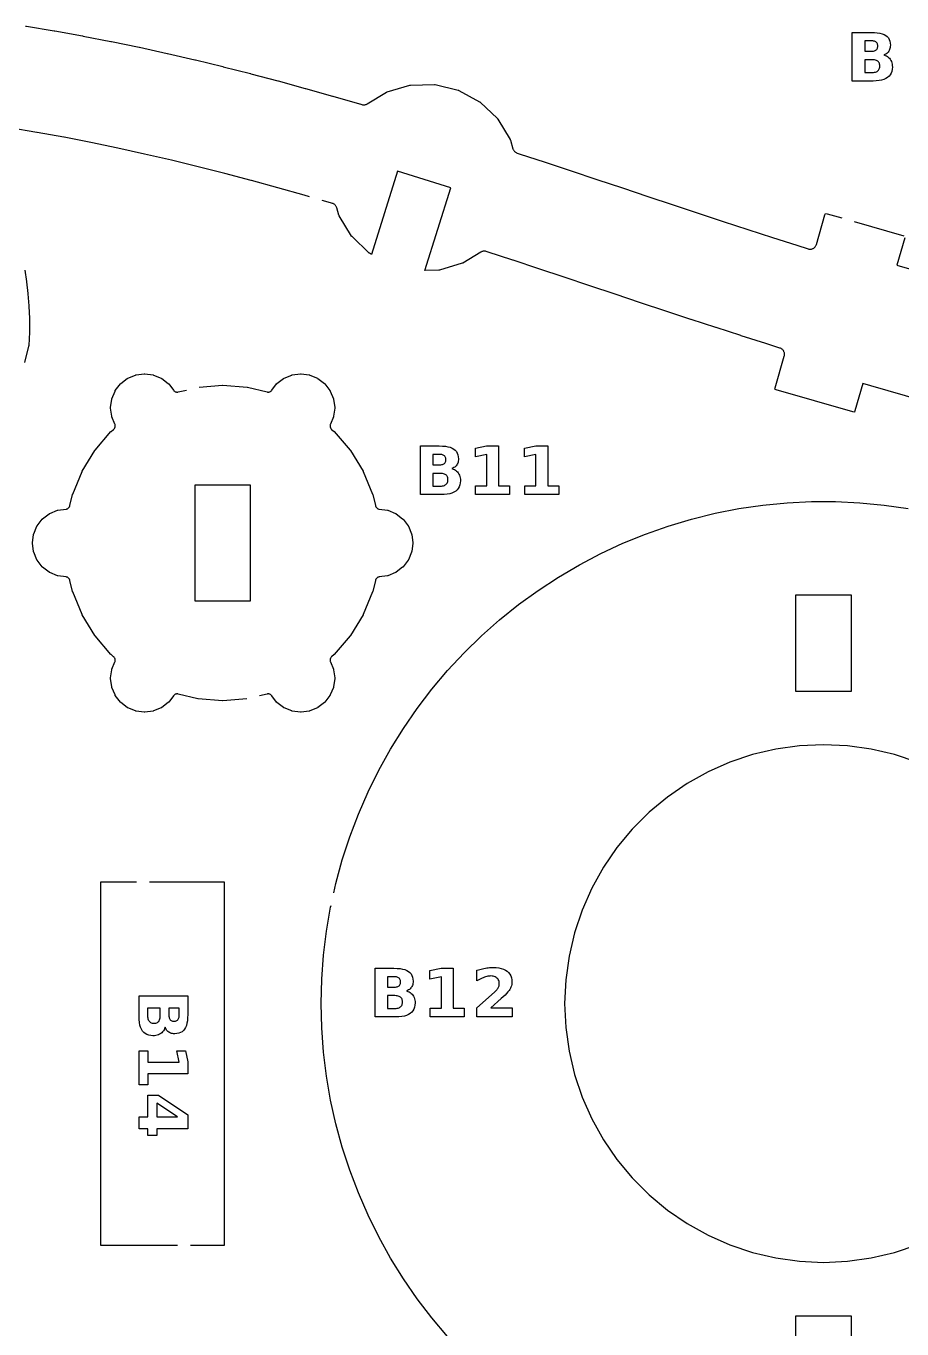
# Model space of a CAD drawing. Header units: millimetres. Extents: x 5 to 293, y 8 to 291.
# Drawn here: x 191.2 to 234.9, y 224.8 to 289.8 of the extents above; entities that cross this region are included whole.
import ezdxf

# ---------------------------------------------------------------- set-up
doc = ezdxf.new("R2010")
doc.units = ezdxf.units.MM
doc.layers.add('CUT', color=1, linetype='CONTINUOUS')
doc.layers.add('ENGRAVE', color=5, linetype='CONTINUOUS')

msp = doc.modelspace()

# ---------------------------------------------------------------- linework, layer by layer
at = {"layer": 'CUT', "color": 1}
for points in [[(191.1631, 289.8162), (191.2002, 289.8104), (192.5876, 289.5806), (192.6229, 289.5745), (194.006, 289.3254), (194.0395, 289.3191), (195.4182, 289.0516), (195.45, 289.0453), (196.8242, 288.7604), (196.8542, 288.754), (198.2238, 288.4528), (198.2521, 288.4464), (199.617, 288.1298), (199.6436, 288.1235), (201.0037, 287.7926), (201.0285, 287.7864), (202.3837, 287.4421), (202.4069, 287.4361), (203.7571, 287.0795), (203.7787, 287.0737), (205.1237, 286.7058), (205.1436, 286.7003), (206.4835, 286.322), (206.5018, 286.3168), (207.8364, 285.9292), (207.8531, 285.9243), (207.9556, 285.8937), (207.9866, 285.886), (208.0165, 285.8815), (208.0467, 285.8798), (208.0769, 285.8809), (208.1068, 285.8848), (208.1363, 285.8914), (208.1651, 285.9008), (208.1928, 285.9128), (208.2208, 285.9282), (209.1807, 286.5139), (209.1955, 286.5221), (209.2115, 286.5275), (210.3499, 286.8624), (210.3663, 286.8664), (210.3832, 286.8676), (211.5694, 286.8964), (211.5864, 286.8961), (211.6029, 286.8928), (212.7562, 286.6136), (212.7725, 286.6089), (212.7876, 286.6015), (213.8294, 286.0333), (213.8439, 286.0245), (213.8566, 286.0134), (214.7158, 285.195), (214.7275, 285.1828), (214.7369, 285.1688), (215.355, 284.1558), (215.3632, 284.141), (215.3686, 284.125), (215.4965, 283.6903), (215.5075, 283.6588), (215.5206, 283.6302), (215.5365, 283.603), (215.555, 283.5774), (215.5759, 283.5538), (215.5989, 283.5323), (215.6239, 283.5131), (215.6507, 283.4965), (215.679, 283.4825), (215.7101, 283.4706), (215.8032, 283.4404), (215.8103, 283.4381), (217.105, 283.0133), (217.1106, 283.0114), (218.3992, 282.5853), (218.4031, 282.584), (219.6855, 282.1576), (220.964, 281.7311), (222.2339, 281.3071), (223.4952, 280.8864), (224.7482, 280.4701), (225.9928, 280.059), (225.9937, 280.0587), (227.2288, 279.6542), (227.2299, 279.6538), (228.4561, 279.2566), (228.4575, 279.2562), (229.6745, 278.8674), (229.6762, 278.8669), (230.2375, 278.6905), (230.2707, 278.6819), (230.3026, 278.6769), (230.3349, 278.6751), (230.3673, 278.6765), (230.3993, 278.6812), (230.4307, 278.689), (230.4612, 278.6999), (230.4904, 278.7137), (230.5181, 278.7304), (230.544, 278.7498), (230.5679, 278.7717), (230.5894, 278.7958), (230.6085, 278.8219), (230.6249, 278.8498), (230.6384, 278.8792), (230.6495, 278.9116), (231.075, 280.3849), (231.1007, 280.4598), (231.1777, 280.4416), (231.9077, 280.2308)], [(205.3399, 281.2914), (205.0769, 281.3678), (205.0742, 281.3686), (203.7568, 281.7405), (203.754, 281.7413), (202.4333, 282.1026), (202.4302, 282.1034), (201.1063, 282.4531), (201.103, 282.4539), (199.776, 282.791), (199.7725, 282.7919), (198.4426, 283.1155), (198.4388, 283.1164), (197.1061, 283.4255), (197.1021, 283.4264), (195.7667, 283.7201), (195.7624, 283.721), (194.4244, 283.9984), (194.4199, 283.9993), (193.0794, 284.2594), (193.0746, 284.2603), (191.7318, 284.5022), (191.7268, 284.503), (190.3817, 284.7258)], [(244.4913, 268.634), (233.3708, 271.8456), (232.9625, 271.9635), (232.5693, 270.6022), (232.5436, 270.5272), (232.4665, 270.5455), (228.6389, 271.6509), (228.564, 271.6766), (228.5822, 271.7536), (229.0387, 273.3343), (229.0464, 273.3666), (229.0507, 273.3978), (229.0519, 273.4291), (229.0501, 273.4605), (229.0453, 273.4916), (229.0375, 273.522), (229.0268, 273.5515), (229.0133, 273.5799), (228.9971, 273.6068), (228.9784, 273.6321), (228.9573, 273.6554), (228.9341, 273.6765), (228.909, 273.6954), (228.8822, 273.7117), (228.8539, 273.7253), (228.8227, 273.7368), (228.1262, 273.9556), (228.1146, 273.9593), (226.885, 274.3521), (226.8752, 274.3553), (225.6387, 274.7558), (225.6308, 274.7583), (224.3874, 275.1656), (224.3813, 275.1676), (223.1313, 275.5805), (223.1269, 275.5819), (221.8702, 275.9995), (220.6043, 276.4217), (219.334, 276.8459), (218.0597, 277.271), (216.7807, 277.6963), (215.4972, 278.1207), (215.4964, 278.121), (214.2092, 278.5433), (214.2082, 278.5436), (214.1628, 278.5584), (214.131, 278.5671), (214.1004, 278.5723), (214.0693, 278.5746), (214.0382, 278.574), (214.0073, 278.5704), (213.9769, 278.5638), (213.9473, 278.5544), (213.9187, 278.5421), (213.8898, 278.5263), (212.9969, 277.9815), (212.9821, 277.9733), (212.9662, 277.9679), (211.8277, 277.633), (211.8113, 277.629), (211.7945, 277.6278), (211.0975, 277.6109), (212.3886, 281.7303), (209.7263, 282.5647), (208.4258, 278.4154), (208.3338, 278.4709), (208.3211, 278.482), (207.4619, 279.3004), (207.4501, 279.3126), (207.4407, 279.3266), (206.8226, 280.3396), (206.8145, 280.3544), (206.809, 280.3704), (206.701, 280.7377), (206.6897, 280.7699), (206.6761, 280.7993), (206.6596, 280.8271), (206.6404, 280.8531), (206.6188, 280.8771), (206.5949, 280.8988), (206.5689, 280.9181), (206.5411, 280.9346), (206.5119, 280.9484), (206.4796, 280.9598), (206.3933, 280.9855), (206.3909, 280.9862), (205.9641, 281.1101)], [(232.5322, 280.0505), (235.0054, 279.3362)], [(235.062, 279.2334), (234.6689, 277.8721), (246.1977, 274.5425)], [(191.1274, 277.6311), (191.2102, 277.052), (191.2111, 277.045), (191.2777, 276.4523), (191.2784, 276.4448), (191.3275, 275.8376), (191.328, 275.8293), (191.3565, 275.2056), (191.3568, 275.1954), (191.3585, 274.5512), (191.3581, 274.5361), (191.3168, 273.859), (191.3151, 273.8442), (191.3121, 273.8295), (191.1, 273.0083)], [(202.2006, 256.2193), (201.0103, 256.1256), (201, 256.1252), (200.9897, 256.1256), (199.7783, 256.2209), (199.7681, 256.2221), (199.758, 256.2241), (198.7852, 256.4577), (198.7622, 256.462), (198.7408, 256.464), (198.7192, 256.4639), (198.6977, 256.4618), (198.6765, 256.4575), (198.6559, 256.4513), (198.6359, 256.4432), (198.6168, 256.4331), (198.5987, 256.4213), (198.5819, 256.4078), (198.5665, 256.3927), (198.5513, 256.3749), (198.308, 256.0577), (198.2985, 256.0464), (198.2873, 256.037), (197.9596, 255.7855), (197.9475, 255.7771), (197.9342, 255.7709), (197.5525, 255.6128), (197.5387, 255.6077), (197.5242, 255.6052), (197.1147, 255.5513), (197.1, 255.55), (197.0853, 255.5513), (196.6758, 255.6052), (196.6613, 255.6078), (196.6475, 255.6128), (196.2658, 255.7709), (196.2525, 255.7771), (196.2404, 255.7855), (195.9127, 256.037), (195.9014, 256.0465), (195.892, 256.0577), (195.6405, 256.3854), (195.6321, 256.3975), (195.6259, 256.4108), (195.4678, 256.7925), (195.4627, 256.8063), (195.4602, 256.8208), (195.4063, 257.2303), (195.405, 257.245), (195.4063, 257.2597), (195.4602, 257.6692), (195.4628, 257.6837), (195.4678, 257.6975), (195.6196, 258.0639), (195.6275, 258.0861), (195.6328, 258.1072), (195.6361, 258.1286), (195.6373, 258.1503), (195.6364, 258.1721), (195.6334, 258.1936), (195.6283, 258.2147), (195.6212, 258.2353), (195.6122, 258.255), (195.6012, 258.2738), (195.5886, 258.2915), (195.5743, 258.3078), (195.5571, 258.324), (195.4392, 258.4247), (195.4317, 258.4317), (195.4247, 258.4392), (194.6355, 259.3632), (194.6291, 259.3713), (194.6234, 259.3799), (193.9885, 260.4159), (193.9835, 260.4249), (193.9792, 260.4343), (193.5142, 261.5569), (193.5106, 261.5665), (193.5078, 261.5765), (193.3739, 262.1341), (193.367, 262.1575), (193.3585, 262.1784), (193.348, 262.1984), (193.3355, 262.2172), (193.3212, 262.2346), (193.3052, 262.2505), (193.2877, 262.2647), (193.2689, 262.2772), (193.2489, 262.2876), (193.2279, 262.296), (193.2063, 262.3023), (193.1822, 262.3067), (192.7758, 262.3602), (192.7613, 262.3628), (192.7475, 262.3678), (192.3658, 262.5259), (192.3525, 262.5321), (192.3404, 262.5405), (192.0127, 262.792), (192.0014, 262.8015), (191.992, 262.8127), (191.7405, 263.1404), (191.7321, 263.1525), (191.7259, 263.1658), (191.5678, 263.5475), (191.5627, 263.5613), (191.5602, 263.5758), (191.5063, 263.9853), (191.505, 264), (191.5063, 264.0147), (191.5602, 264.4242), (191.5628, 264.4387), (191.5678, 264.4525), (191.7259, 264.8342), (191.7321, 264.8475), (191.7405, 264.8596), (191.992, 265.1873), (192.0015, 265.1986), (192.0127, 265.208), (192.3404, 265.4595), (192.3525, 265.4679), (192.3658, 265.4741), (192.7475, 265.6322), (192.7613, 265.6373), (192.7758, 265.6398), (193.1822, 265.6933), (193.2063, 265.6977), (193.2279, 265.704), (193.2489, 265.7124), (193.2689, 265.7228), (193.2877, 265.7353), (193.3052, 265.7495), (193.3212, 265.7654), (193.3355, 265.7828), (193.348, 265.8016), (193.3585, 265.8216), (193.367, 265.8425), (193.3739, 265.8659), (193.5078, 266.4235), (193.5106, 266.4335), (193.5142, 266.4431), (193.9792, 267.5657), (193.9835, 267.5751), (193.9885, 267.5841), (194.6234, 268.6201), (194.6291, 268.6287), (194.6355, 268.6368), (195.4247, 269.5608), (195.4317, 269.5683), (195.4392, 269.5753), (195.5571, 269.676), (195.5743, 269.6922), (195.5886, 269.7085), (195.6012, 269.7262), (195.6122, 269.745), (195.6212, 269.7647), (195.6283, 269.7853), (195.6334, 269.8064), (195.6364, 269.8279), (195.6373, 269.8497), (195.6361, 269.8714), (195.6328, 269.8928), (195.6275, 269.9139), (195.6196, 269.9361), (195.4678, 270.3025), (195.4627, 270.3163), (195.4602, 270.3308), (195.4063, 270.7403), (195.405, 270.755), (195.4063, 270.7697), (195.4602, 271.1792), (195.4628, 271.1937), (195.4678, 271.2075), (195.6259, 271.5892), (195.6321, 271.6025), (195.6405, 271.6146), (195.892, 271.9423), (195.9015, 271.9536), (195.9127, 271.963), (196.2404, 272.2145), (196.2525, 272.2229), (196.2658, 272.2291), (196.6475, 272.3872), (196.6613, 272.3923), (196.6758, 272.3948), (197.0853, 272.4487), (197.1, 272.45), (197.1147, 272.4487), (197.5242, 272.3948), (197.5387, 272.3922), (197.5525, 272.3872), (197.9342, 272.2291), (197.9475, 272.2229), (197.9596, 272.2145), (198.2873, 271.963), (198.2986, 271.9535), (198.308, 271.9423), (198.5513, 271.6251), (198.5665, 271.6073), (198.5819, 271.5922), (198.5987, 271.5787), (198.6168, 271.5669), (198.6359, 271.5568), (198.6559, 271.5487), (198.6765, 271.5425), (198.6977, 271.5382), (198.7192, 271.5361), (198.7408, 271.536), (198.7622, 271.538), (198.7852, 271.5423), (199.1938, 271.6404)], [(199.8273, 271.7829), (200.9897, 271.8744), (201, 271.8748), (201.0103, 271.8744), (202.2217, 271.7791), (202.2319, 271.7779), (202.242, 271.7759), (203.2148, 271.5423), (203.2378, 271.538), (203.2592, 271.536), (203.2808, 271.5361), (203.3023, 271.5382), (203.3235, 271.5425), (203.3441, 271.5487), (203.3641, 271.5568), (203.3832, 271.5669), (203.4013, 271.5787), (203.4181, 271.5922), (203.4335, 271.6073), (203.4487, 271.6251), (203.692, 271.9423), (203.7015, 271.9536), (203.7127, 271.963), (204.0404, 272.2145), (204.0525, 272.2229), (204.0658, 272.2291), (204.4475, 272.3872), (204.4613, 272.3923), (204.4758, 272.3948), (204.8853, 272.4487), (204.9, 272.45), (204.9147, 272.4487), (205.3242, 272.3948), (205.3387, 272.3922), (205.3525, 272.3872), (205.7342, 272.2291), (205.7475, 272.2229), (205.7596, 272.2145), (206.0873, 271.963), (206.0986, 271.9535), (206.108, 271.9423), (206.3595, 271.6146), (206.3679, 271.6025), (206.3741, 271.5892), (206.5322, 271.2075), (206.5373, 271.1937), (206.5398, 271.1792), (206.5937, 270.7697), (206.595, 270.755), (206.5937, 270.7403), (206.5398, 270.3308), (206.5372, 270.3163), (206.5322, 270.3025), (206.3804, 269.9361), (206.3725, 269.9139), (206.3672, 269.8928), (206.3639, 269.8714), (206.3627, 269.8497), (206.3636, 269.8279), (206.3666, 269.8064), (206.3717, 269.7853), (206.3788, 269.7647), (206.3878, 269.745), (206.3988, 269.7262), (206.4114, 269.7085), (206.4257, 269.6922), (206.4429, 269.676), (206.5608, 269.5753), (206.5683, 269.5683), (206.5753, 269.5608), (207.3645, 268.6368), (207.3709, 268.6287), (207.3766, 268.6201), (208.0115, 267.5841), (208.0165, 267.5751), (208.0208, 267.5657), (208.4858, 266.4431), (208.4894, 266.4335), (208.4922, 266.4235), (208.6261, 265.8659), (208.633, 265.8425), (208.6415, 265.8216), (208.652, 265.8016), (208.6645, 265.7828), (208.6788, 265.7654), (208.6948, 265.7495), (208.7123, 265.7353), (208.7311, 265.7228), (208.7511, 265.7124), (208.7721, 265.704), (208.7937, 265.6977), (208.8178, 265.6933), (209.2242, 265.6398), (209.2387, 265.6372), (209.2525, 265.6322), (209.6342, 265.4741), (209.6475, 265.4679), (209.6596, 265.4595), (209.9873, 265.208), (209.9986, 265.1985), (210.008, 265.1873), (210.2595, 264.8596), (210.2679, 264.8475), (210.2741, 264.8342), (210.4322, 264.4525), (210.4373, 264.4387), (210.4398, 264.4242), (210.4937, 264.0147), (210.495, 264), (210.4937, 263.9853), (210.4398, 263.5758), (210.4372, 263.5613), (210.4322, 263.5475), (210.2741, 263.1658), (210.2679, 263.1525), (210.2595, 263.1404), (210.008, 262.8127), (209.9985, 262.8014), (209.9873, 262.792), (209.6596, 262.5405), (209.6475, 262.5321), (209.6342, 262.5259), (209.2525, 262.3678), (209.2387, 262.3627), (209.2242, 262.3602), (208.8178, 262.3067), (208.7937, 262.3023), (208.7721, 262.296), (208.7511, 262.2876), (208.7311, 262.2772), (208.7123, 262.2647), (208.6948, 262.2505), (208.6788, 262.2346), (208.6645, 262.2172), (208.652, 262.1984), (208.6415, 262.1784), (208.633, 262.1575), (208.6261, 262.1341), (208.4922, 261.5765), (208.4894, 261.5665), (208.4858, 261.5569), (208.0208, 260.4343), (208.0165, 260.4249), (208.0115, 260.4159), (207.3766, 259.3799), (207.3709, 259.3713), (207.3645, 259.3632), (206.5753, 258.4392), (206.5683, 258.4317), (206.5608, 258.4247), (206.4429, 258.324), (206.4257, 258.3078), (206.4114, 258.2915), (206.3988, 258.2738), (206.3878, 258.255), (206.3788, 258.2353), (206.3717, 258.2147), (206.3666, 258.1936), (206.3636, 258.1721), (206.3627, 258.1503), (206.3639, 258.1286), (206.3672, 258.1072), (206.3725, 258.0861), (206.3804, 258.0639), (206.5322, 257.6975), (206.5373, 257.6837), (206.5398, 257.6692), (206.5937, 257.2597), (206.595, 257.245), (206.5937, 257.2303), (206.5398, 256.8208), (206.5372, 256.8063), (206.5322, 256.7925), (206.3741, 256.4108), (206.3679, 256.3975), (206.3595, 256.3854), (206.108, 256.0577), (206.0985, 256.0464), (206.0873, 256.037), (205.7596, 255.7855), (205.7475, 255.7771), (205.7342, 255.7709), (205.3525, 255.6128), (205.3387, 255.6077), (205.3242, 255.6052), (204.9147, 255.5513), (204.9, 255.55), (204.8853, 255.5513), (204.4758, 255.6052), (204.4613, 255.6078), (204.4475, 255.6128), (204.0658, 255.7709), (204.0525, 255.7771), (204.0404, 255.7855), (203.7127, 256.037), (203.7014, 256.0465), (203.692, 256.0577), (203.4487, 256.3749), (203.4335, 256.3927), (203.4181, 256.4078), (203.4013, 256.4213), (203.3832, 256.4331), (203.3641, 256.4432), (203.3441, 256.4513), (203.3235, 256.4575), (203.3023, 256.4618), (203.2808, 256.4639), (203.2592, 256.464), (203.2378, 256.462), (203.2148, 256.4577), (202.8335, 256.3661)], [(206.5504, 246.5338), (206.6536, 247.0008), (206.972, 248.1701), (207.3464, 249.3226), (207.7762, 250.4557), (208.2601, 251.5666), (208.7972, 252.6529), (209.3861, 253.712), (210.0255, 254.7414), (210.7139, 255.7387), (211.4496, 256.7016), (212.2311, 257.6278), (213.0563, 258.5152), (213.9235, 259.3617), (214.8306, 260.1652), (215.7754, 260.9241), (216.7558, 261.6363), (217.7694, 262.3004), (218.814, 262.9148), (219.887, 263.4779), (220.9859, 263.9886), (222.1083, 264.4456), (223.2514, 264.8478), (224.4126, 265.1943), (225.5892, 265.4843), (226.7784, 265.7171), (227.9775, 265.8922), (229.1837, 266.0092), (230.3941, 266.0677), (231.6059, 266.0677), (232.8163, 266.0092), (234.0225, 265.8922), (235.2216, 265.7171)], [(235.669, 253.0521), (234.5371, 253.4315), (233.3749, 253.7048), (232.1926, 253.8698), (231, 253.9249), (229.8074, 253.8698), (228.6251, 253.7048), (227.4629, 253.4315), (226.331, 253.0521), (225.2389, 252.5699), (224.1959, 251.989), (223.211, 251.3143), (222.2925, 250.5516), (221.4484, 249.7075), (220.6857, 248.789), (220.011, 247.8041), (219.4301, 246.7611), (218.9479, 245.669), (218.5685, 244.5371), (218.2952, 243.3749), (218.1302, 242.1926), (218.0751, 241), (218.1302, 239.8074), (218.2952, 238.6251), (218.5685, 237.4629), (218.9479, 236.331), (219.4301, 235.2389), (220.011, 234.1959), (220.6857, 233.211), (221.4484, 232.2925), (222.2925, 231.4484), (223.211, 230.6857), (224.1959, 230.011), (225.2389, 229.4301), (226.331, 228.9479), (227.4629, 228.5685), (228.6251, 228.2952), (229.8074, 228.1302), (231, 228.0751), (232.1926, 228.1302), (233.3749, 228.2952), (234.5371, 228.5685), (235.669, 228.9479)], [(198.75, 228.925), (194.925, 228.925), (194.925, 247.075), (196.7, 247.075)], [(197.35, 247.075), (201.075, 247.075), (201.075, 228.925), (199.4, 228.925)], [(212.2311, 224.3722), (211.4496, 225.2984), (210.7139, 226.2613), (210.0255, 227.2586), (209.3861, 228.288), (208.7972, 229.3471), (208.2601, 230.4334), (207.7762, 231.5443), (207.3464, 232.6774), (206.972, 233.8299), (206.6536, 234.9992), (206.3921, 236.1824), (206.1881, 237.3769), (206.042, 238.5799), (205.9543, 239.7885), (205.925, 241), (205.9543, 242.2115), (206.042, 243.4201), (206.1881, 244.6231), (206.3921, 245.8176), (206.4101, 245.8992)]]:
    msp.add_lwpolyline(points, dxfattribs=at)
for points in [[(202.395, 261.105), (202.395, 266.895), (199.605, 266.895), (199.605, 261.105), (202.395, 261.105)], [(229.605, 261.395), (229.605, 256.6429), (229.605, 256.605), (232.395, 256.605), (232.395, 256.7857), (232.395, 261.395), (229.605, 261.395)], [(229.605, 225.2143), (229.605, 220.605), (232.395, 220.605), (232.395, 225.3571), (232.395, 225.395), (229.605, 225.395), (229.605, 225.2143)]]:
    msp.add_lwpolyline(points, close=True, dxfattribs=at)
at = {"layer": 'ENGRAVE', "color": 5}
for points in [[(234.1941, 288.2889), (234.2436, 288.2501), (234.2881, 288.2057), (234.3275, 288.1559), (234.3614, 288.1012), (234.389, 288.0427), (234.4105, 287.9801), (234.4259, 287.9135), (234.4351, 287.843), (234.4382, 287.7685), (234.4316, 287.6563), (234.4118, 287.554), (234.3788, 287.4617), (234.3326, 287.3793), (234.2732, 287.3069), (234.2006, 287.2444), (234.1145, 287.1917), (234.0147, 287.1486), (233.9011, 287.115), (233.7738, 287.091), (233.6327, 287.0767), (233.4779, 287.0719), (232.4379, 287.0719), (232.4379, 289.5019), (233.3786, 289.5019), (233.5396, 289.4976), (233.6851, 289.4849), (233.815, 289.4636), (233.9295, 289.4339), (234.0284, 289.3956), (234.1119, 289.3489), (234.1813, 289.2928), (234.238, 289.2265), (234.2822, 289.1499), (234.3137, 289.0632), (234.3326, 288.9662), (234.3389, 288.859), (234.3366, 288.8013), (234.3297, 288.7466), (234.3182, 288.6948), (234.302, 288.646), (234.2813, 288.6), (234.2559, 288.5571), (234.2262, 288.5174), (234.1923, 288.4812), (234.1542, 288.4486), (234.112, 288.4196), (234.0656, 288.3942), (234.015, 288.3723), (234.0798, 288.35), (234.1395, 288.3222), (234.1941, 288.2889)], [(233.502, 288.5684), (233.5414, 288.5774), (233.5768, 288.5901), (233.6083, 288.6063), (233.6358, 288.6262), (233.6592, 288.6497), (233.6783, 288.6765), (233.6932, 288.7068), (233.7038, 288.7405), (233.7102, 288.7777), (233.7123, 288.8183), (233.7102, 288.8584), (233.7038, 288.8952), (233.6932, 288.9288), (233.6783, 288.959), (233.6592, 288.9859), (233.6358, 289.0095), (233.6083, 289.0297), (233.5768, 289.0462), (233.5414, 289.059), (233.502, 289.0681), (233.4586, 289.0736), (233.4112, 289.0755), (233.0645, 289.0755), (233.0645, 288.5611), (233.4112, 288.5611), (233.4586, 288.5629), (233.502, 288.5684)], [(233.5978, 287.5183), (233.6425, 287.5338), (233.682, 287.5537), (233.7164, 287.5781), (233.7455, 287.6069), (233.7693, 287.6403), (233.7878, 287.6782), (233.801, 287.7206), (233.8089, 287.7675), (233.8116, 287.819), (233.809, 287.8694), (233.8011, 287.9154), (233.788, 287.9571), (233.7696, 287.9944), (233.746, 288.0273), (233.7172, 288.0558), (233.683, 288.0799), (233.6436, 288.0996), (233.5988, 288.115), (233.5486, 288.1259), (233.4932, 288.1325), (233.4324, 288.1347), (233.0645, 288.1347), (233.0645, 287.4983), (233.4324, 287.4983), (233.4927, 287.5005), (233.5478, 287.5072), (233.5978, 287.5183)], [(212.629, 267.6338), (212.6785, 267.595), (212.723, 267.5506), (212.7624, 267.5007), (212.7963, 267.4461), (212.8239, 267.3875), (212.8454, 267.325), (212.8608, 267.2584), (212.87, 267.1879), (212.8731, 267.1134), (212.8665, 267.0012), (212.8467, 266.8989), (212.8137, 266.8066), (212.7675, 266.7242), (212.7081, 266.6518), (212.6355, 266.5893), (212.5494, 266.5366), (212.4496, 266.4934), (212.336, 266.4599), (212.2087, 266.4359), (212.0676, 266.4216), (211.9128, 266.4168), (210.8728, 266.4168), (210.8728, 268.8468), (211.8135, 268.8468), (211.9745, 268.8425), (212.12, 268.8298), (212.2499, 268.8085), (212.3644, 268.7788), (212.4633, 268.7405), (212.5468, 268.6938), (212.6162, 268.6377), (212.6729, 268.5714), (212.7171, 268.4948), (212.7486, 268.408), (212.7675, 268.3111), (212.7738, 268.2039), (212.7715, 268.1462), (212.7646, 268.0915), (212.7531, 268.0397), (212.7369, 267.9908), (212.7162, 267.9449), (212.6908, 267.902), (212.6611, 267.8622), (212.6272, 267.8261), (212.5891, 267.7935), (212.5469, 267.7645), (212.5005, 267.7391), (212.4499, 267.7172), (212.5147, 267.6949), (212.5744, 267.6671), (212.629, 267.6338)], [(214.1848, 268.4203), (213.6168, 268.3032), (213.6168, 268.7296), (214.1816, 268.8468), (214.7773, 268.8468), (214.7773, 266.8497), (215.3307, 266.8497), (215.3307, 266.4168), (213.6315, 266.4168), (213.6315, 266.8497), (214.1848, 266.8497), (214.1848, 268.4203)], [(216.6375, 268.4203), (216.0695, 268.3032), (216.0695, 268.7296), (216.6343, 268.8468), (217.23, 268.8468), (217.23, 266.8497), (217.7833, 266.8497), (217.7833, 266.4168), (216.0841, 266.4168), (216.0841, 266.8497), (216.6375, 266.8497), (216.6375, 268.4203)], [(211.9369, 267.9133), (211.9763, 267.9223), (212.0118, 267.935), (212.0432, 267.9512), (212.0707, 267.9711), (212.0941, 267.9945), (212.1132, 268.0214), (212.1281, 268.0517), (212.1387, 268.0854), (212.1451, 268.1226), (212.1472, 268.1632), (212.1451, 268.2033), (212.1387, 268.2401), (212.1281, 268.2737), (212.1132, 268.3039), (212.0941, 268.3308), (212.0707, 268.3544), (212.0432, 268.3746), (212.0118, 268.391), (211.9763, 268.4039), (211.9369, 268.413), (211.8935, 268.4185), (211.8461, 268.4203), (211.4994, 268.4203), (211.4994, 267.906), (211.8461, 267.906), (211.8935, 267.9078), (211.9369, 267.9133)], [(212.0327, 266.8631), (212.0774, 266.8786), (212.1169, 266.8986), (212.1513, 266.9229), (212.1804, 266.9518), (212.2042, 266.9852), (212.2227, 267.023), (212.2359, 267.0655), (212.2438, 267.1124), (212.2465, 267.1638), (212.2439, 267.2143), (212.236, 267.2603), (212.2229, 267.302), (212.2045, 267.3393), (212.1809, 267.3721), (212.1521, 267.4007), (212.118, 267.4248), (212.0785, 267.4445), (212.0337, 267.4599), (211.9835, 267.4708), (211.9281, 267.4774), (211.8673, 267.4796), (211.4994, 267.4796), (211.4994, 266.8432), (211.8673, 266.8432), (211.9276, 266.8454), (211.9827, 266.8521), (212.0327, 266.8631)], [(210.3644, 241.5493), (210.414, 241.5105), (210.4585, 241.4662), (210.4979, 241.4163), (210.5317, 241.3617), (210.5594, 241.3031), (210.5809, 241.2405), (210.5963, 241.174), (210.6055, 241.1034), (210.6086, 241.0289), (210.602, 240.9167), (210.5822, 240.8144), (210.5492, 240.7221), (210.503, 240.6397), (210.4435, 240.5673), (210.3709, 240.5048), (210.2849, 240.4521), (210.185, 240.409), (210.0715, 240.3754), (209.9441, 240.3515), (209.8031, 240.3371), (209.6483, 240.3323), (208.6082, 240.3323), (208.6082, 242.7623), (209.549, 242.7623), (209.71, 242.7581), (209.8554, 242.7453), (209.9854, 242.7241), (210.0998, 242.6943), (210.1988, 242.6561), (210.2822, 242.6093), (210.3516, 242.5532), (210.4084, 242.4869), (210.4525, 242.4103), (210.4841, 242.3236), (210.503, 242.2266), (210.5093, 242.1194), (210.507, 242.0617), (210.5001, 242.007), (210.4885, 241.9552), (210.4724, 241.9064), (210.4516, 241.8605), (210.4263, 241.8175), (210.3965, 241.7778), (210.3626, 241.7416), (210.3245, 241.709), (210.2823, 241.68), (210.2359, 241.6546), (210.1854, 241.6328), (210.2501, 241.6105), (210.3098, 241.5827), (210.3644, 241.5493)], [(211.9203, 242.3359), (211.3522, 242.2187), (211.3522, 242.6451), (211.917, 242.7623), (212.5127, 242.7623), (212.5127, 240.7652), (213.0661, 240.7652), (213.0661, 240.3323), (211.3669, 240.3323), (211.3669, 240.7652), (211.9203, 240.7652), (211.9203, 242.3359)], [(215.4586, 240.3323), (213.6926, 240.3323), (213.6926, 240.7929), (214.5797, 241.5758), (214.6175, 241.6115), (214.652, 241.6469), (214.683, 241.682), (214.7106, 241.7168), (214.7347, 241.7514), (214.7554, 241.7858), (214.7728, 241.8202), (214.7871, 241.855), (214.7982, 241.8903), (214.8061, 241.9261), (214.8108, 241.9623), (214.8124, 241.999), (214.8092, 242.0541), (214.7997, 242.1055), (214.7837, 242.1532), (214.7614, 242.1972), (214.7327, 242.2375), (214.6977, 242.274), (214.6573, 242.3059), (214.6128, 242.3319), (214.564, 242.3522), (214.511, 242.3666), (214.4539, 242.3753), (214.3925, 242.3782), (214.3429, 242.3765), (214.2918, 242.3712), (214.2391, 242.3625), (214.1849, 242.3503), (214.1291, 242.3347), (214.0718, 242.3155), (214.0131, 242.293), (213.953, 242.267), (213.8916, 242.2376), (213.8288, 242.2049), (213.7646, 242.1687), (213.6991, 242.1292), (213.6991, 242.663), (213.7695, 242.6854), (213.8396, 242.706), (213.9095, 242.7247), (213.9791, 242.7415), (214.0484, 242.7565), (214.1174, 242.7696), (214.1861, 242.7808), (214.2543, 242.79), (214.3221, 242.7971), (214.3894, 242.8022), (214.4563, 242.8052), (214.5227, 242.8063), (214.6627, 242.8009), (214.7919, 242.7849), (214.9103, 242.7582), (215.0178, 242.7209), (215.1146, 242.6729), (215.2006, 242.6142), (215.2744, 242.546), (215.3349, 242.4693), (215.3819, 242.3843), (215.4154, 242.2908), (215.4356, 242.189), (215.4423, 242.0787), (215.4394, 242.0133), (215.4309, 241.9493), (215.4167, 241.8869), (215.3967, 241.8259), (215.3711, 241.7664), (215.3397, 241.7084), (215.2993, 241.648), (215.2463, 241.581), (215.1807, 241.5076), (215.1025, 241.4278), (215.0117, 241.3414), (214.9084, 241.2486), (214.3892, 240.7929), (215.4586, 240.7929), (215.4586, 240.3323)], [(209.6723, 241.8288), (209.7118, 241.8378), (209.7472, 241.8505), (209.7787, 241.8668), (209.8062, 241.8867), (209.8295, 241.9101), (209.8487, 241.9369), (209.8635, 241.9672), (209.8742, 242.001), (209.8805, 242.0381), (209.8827, 242.0787), (209.8805, 242.1188), (209.8742, 242.1557), (209.8635, 242.1892), (209.8487, 242.2194), (209.8295, 242.2463), (209.8062, 242.27), (209.7787, 242.2901), (209.7472, 242.3066), (209.7118, 242.3194), (209.6723, 242.3286), (209.6289, 242.334), (209.5815, 242.3359), (209.2349, 242.3359), (209.2349, 241.8216), (209.5815, 241.8216), (209.6289, 241.8234), (209.6723, 241.8288)], [(198.042, 239.6358), (198.0032, 239.5863), (197.9589, 239.5418), (197.909, 239.5024), (197.8544, 239.4686), (197.7958, 239.4409), (197.7332, 239.4194), (197.6667, 239.404), (197.5961, 239.3948), (197.5216, 239.3917), (197.4094, 239.3983), (197.3071, 239.4181), (197.2148, 239.4511), (197.1324, 239.4973), (197.06, 239.5567), (196.9975, 239.6293), (196.9448, 239.7154), (196.9017, 239.8152), (196.8681, 239.9288), (196.8442, 240.0561), (196.8298, 240.1972), (196.825, 240.352), (196.825, 241.392), (199.255, 241.392), (199.255, 240.4513), (199.2508, 240.2903), (199.238, 240.1448), (199.2168, 240.0149), (199.187, 239.9004), (199.1488, 239.8015), (199.102, 239.718), (199.0459, 239.6487), (198.9796, 239.5919), (198.903, 239.5477), (198.8163, 239.5162), (198.7193, 239.4973), (198.6121, 239.491), (198.5544, 239.4933), (198.4997, 239.5002), (198.4479, 239.5117), (198.3991, 239.5279), (198.3532, 239.5486), (198.3102, 239.574), (198.2705, 239.6037), (198.2343, 239.6376), (198.2017, 239.6757), (198.1727, 239.7179), (198.1473, 239.7643), (198.1255, 239.8149), (198.1032, 239.7501), (198.0754, 239.6905), (198.042, 239.6358)], [(209.7681, 240.7787), (209.8128, 240.7942), (209.8524, 240.8141), (209.8867, 240.8385), (209.9158, 240.8673), (209.9396, 240.9007), (209.9581, 240.9386), (209.9714, 240.981), (209.9793, 241.0279), (209.9819, 241.0794), (209.9793, 241.1298), (209.9714, 241.1759), (209.9583, 241.2175), (209.94, 241.2548), (209.9164, 241.2877), (209.8875, 241.3162), (209.8534, 241.3403), (209.8139, 241.36), (209.7691, 241.3754), (209.719, 241.3864), (209.6635, 241.3929), (209.6027, 241.3951), (209.2349, 241.3951), (209.2349, 240.7587), (209.6027, 240.7587), (209.663, 240.7609), (209.7182, 240.7676), (209.7681, 240.7787)], [(197.2714, 240.2322), (197.2869, 240.1874), (197.3068, 240.1479), (197.3312, 240.1135), (197.36, 240.0844), (197.3934, 240.0606), (197.4313, 240.0421), (197.4737, 240.0289), (197.5206, 240.021), (197.5721, 240.0183), (197.6225, 240.0209), (197.6686, 240.0288), (197.7102, 240.0419), (197.7475, 240.0603), (197.7804, 240.0839), (197.8089, 240.1127), (197.833, 240.1469), (197.8527, 240.1863), (197.8681, 240.2311), (197.8791, 240.2813), (197.8856, 240.3367), (197.8878, 240.3976), (197.8878, 240.7654), (197.2514, 240.7654), (197.2514, 240.3976), (197.2536, 240.3372), (197.2603, 240.2821), (197.2714, 240.2322)], [(198.3215, 240.3279), (198.3305, 240.2885), (198.3432, 240.2531), (198.3595, 240.2216), (198.3794, 240.1941), (198.4028, 240.1707), (198.4296, 240.1516), (198.4599, 240.1367), (198.4937, 240.1261), (198.5308, 240.1197), (198.5714, 240.1176), (198.6115, 240.1197), (198.6484, 240.1261), (198.6819, 240.1367), (198.7121, 240.1516), (198.739, 240.1707), (198.7627, 240.1941), (198.7828, 240.2216), (198.7993, 240.2531), (198.8121, 240.2885), (198.8213, 240.3279), (198.8267, 240.3713), (198.8286, 240.4187), (198.8286, 240.7654), (198.3143, 240.7654), (198.3143, 240.4187), (198.3161, 240.3713), (198.3215, 240.3279)], [(198.8286, 238.08), (198.7114, 238.648), (199.1378, 238.648), (199.255, 238.0832), (199.255, 237.4875), (197.2579, 237.4875), (197.2579, 236.9341), (196.825, 236.9341), (196.825, 238.6334), (197.2579, 238.6334), (197.2579, 238.08), (198.8286, 238.08)], [(197.7218, 234.405), (197.2677, 234.405), (197.2677, 234.7517), (196.825, 234.7517), (196.825, 235.3441), (197.2677, 235.3441), (197.2677, 236.4216), (197.8048, 236.4216), (199.255, 235.4483), (199.255, 234.7517), (197.7218, 234.7517), (197.7218, 234.405)], [(198.7391, 235.3441), (197.7218, 236.031), (197.7218, 235.3441), (198.7391, 235.3441)]]:
    msp.add_lwpolyline(points, close=True, dxfattribs=at)

doc.saveas('drawing.dxf')
